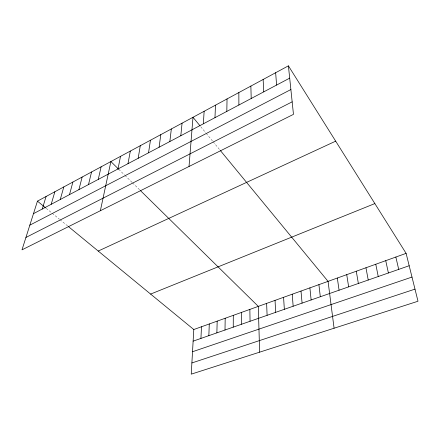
<?xml version="1.0" encoding="UTF-8"?>
<svg xmlns="http://www.w3.org/2000/svg" width="440" height="440" viewBox="0 0 440 440"><rect width="100%" height="100%" fill="white"/><g stroke="black" fill="none" stroke-linecap="round" stroke-linejoin="round"><path stroke-width="0.33" stroke-dasharray="2.2 1.65" d="M46.184 208.318L51.706 212.856M52.206 213.268L59.471 219.23M59.994 219.659L67.7 225.984M118.756 169.296L124.52 174.955M124.999 175.428L132.055 182.358M132.523 182.82L139.772 189.943M200.75 126.715L205.794 132.836M206.212 133.347L212.685 141.213M213.12 141.74L219.923 150.007"/><path stroke-width="0.66" d="M233.244 327.145L233.299 315.354M225 330.022L225.187 318.263M226.815 111.403L227.046 98.923M216.871 332.86L217.179 321.134M208.852 335.659L209.281 323.966M214.973 117.662L215.479 105.166M200.937 338.426L201.482 326.766M68.211 226.407L193.787 329.527L191.246 374.154L418 301.241L406.104 253.363L288.409 65.846L37.45 201.146L22 249.838L293.469 114.356L288.409 65.846M203.368 123.805L204.127 111.282M189.024 166.485L192.99 117.288L199.898 125.681M180.813 135.734L182.061 123.178M169.851 141.531L171.331 128.964M159.093 147.224L160.798 134.645M148.538 152.806L150.453 140.222M138.171 158.29L140.294 145.701M127.996 163.674L130.317 151.08M118.003 168.96L120.511 156.365M100.359 210.733L110.88 161.557L118.756 169.296M98.252 179.405L101.129 166.815M88.501 184.564L91.553 171.98M78.92 189.629L82.142 177.051M69.509 194.607L72.892 182.039M60.264 199.496L63.806 186.94M51.183 204.303L54.868 191.757M42.251 209.028L46.085 196.493M33.479 213.67L289.691 78.139M29.826 225.17L290.879 89.546M25.927 237.463L292.16 101.844M98.225 251.053L335.676 141.157M150.618 294.08L374.858 203.577M193.787 329.527L406.104 253.363M193.127 341.149L409.178 265.733M192.522 351.736L411.994 277.062M191.884 362.956L414.992 289.13M37.45 201.146L45.678 207.906M140.261 190.421L258.302 306.383L259.639 352.165M220.347 150.519L328.059 281.358L334.081 328.224M395.846 257.043L398.712 269.39M385.737 260.667L388.399 272.987M375.771 264.242L378.241 276.535M365.954 267.762L368.231 280.027M356.279 271.238L358.364 283.47M346.736 274.659L348.645 286.864M337.332 278.031L339.064 290.208M318.912 284.642L320.309 296.752M309.898 287.875L311.13 299.959M301.004 291.066L302.077 303.122M275.644 72.727L276.595 85.069M292.232 294.212L293.15 306.235M283.575 297.314L284.35 309.309M275.038 300.377L275.666 312.34M263.131 79.47L263.774 91.85M266.618 303.402L267.102 315.326M250.866 86.081L251.207 98.5M249.854 309.414L250.063 321.277M241.522 312.4L241.593 324.231M238.843 92.565L238.887 105.012"/></g></svg>
